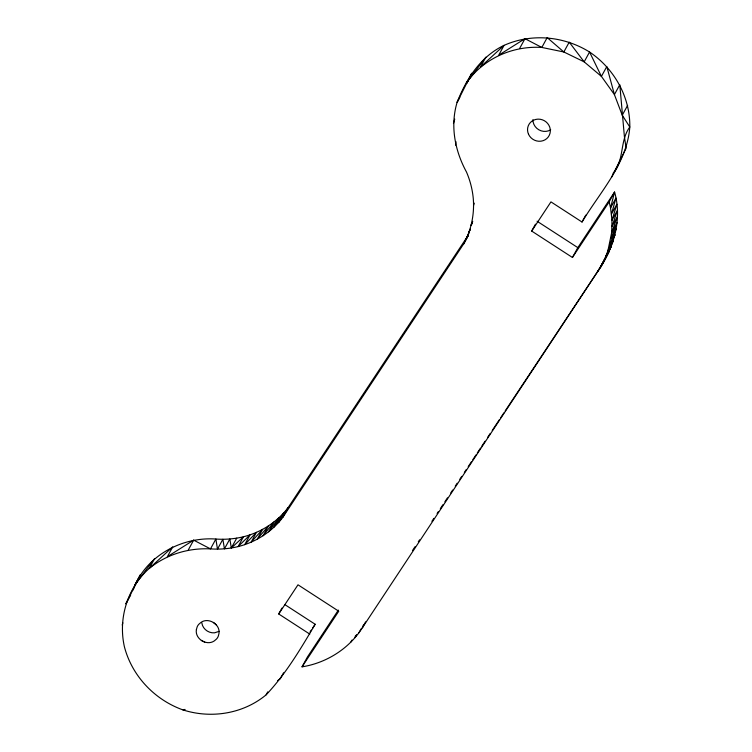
<?xml version="1.0" encoding="UTF-8"?>
<svg xmlns="http://www.w3.org/2000/svg" width="752" height="752" viewBox="0 0 752 752"><rect width="100%" height="100%" fill="white"/><g stroke="black" fill="none" stroke-linecap="round" stroke-linejoin="round"><path stroke-width="1.13" d="M338.362 610.098L307.418 657.013L302.031 666.845C326.396 662.973 349.06 648.732 362.332 627.817L597.248 272.262C613.529 249.269 622.553 219.81 614.572 192.023L609.176 201.865L572.432 257.475L531.683 231.061L550.953 201.884L582.02 222.019C600.077 191.92 627.027 163.739 629.809 127.022C630.261 97.017 614.281 68.658 589.559 52.02C564.132 36.115 531.598 33.032 504.075 45.355C480.603 56.503 466.315 78.922 457.103 102.338C450.034 125.904 454.913 150.804 466.503 172.058C470.122 180.48 472.444 189.457 473.281 198.594C474.578 214.292 471.222 230.328 463.533 244.09L282.705 517.508C271.716 531.937 255.661 542.201 238.102 546.601C229.078 548.791 219.744 549.533 210.494 548.885C188.367 547.794 166.483 554.459 149.216 568.456C127.445 587.81 118.045 618.351 124.381 646.692C131.957 675.954 154.517 699.689 182.839 709.869C211.077 718.968 243.14 713.902 266.142 694.829C285.854 673.924 300.65 648.901 315.163 624.263L285.074 604.758M455.609 145.174L455.966 141.677M355.555 635.421L355.066 637.574L356.674 634.622M122.191 625.044L122.839 622.825M453.447 123.535L454.734 119.098M473.572 205.39L474.249 203.172M363.489 624.921L362.332 627.817L365.566 621.904M472.735 221.342L471.034 225.45L472.106 223.476M603.395 261.762L613.359 240.64L607.964 250.482L605.886 256.206L611.273 246.365L600.519 267.12L505.175 410.94M470.451 228.824L469.069 231.879L470.15 229.905M133.16 589.944C145.061 556.452 181.204 536.571 215.88 539.043C225.13 539.692 234.464 538.949 243.488 536.759C261.047 532.369 277.103 522.095 288.091 507.666L468.28 235.226L463.533 244.09L468.383 235.226M466.87 83.359L471.73 73.207L457.103 102.338L459.801 97.422M611.526 177.34L626.153 148.21L624.423 136.864L619.798 84.75L614.412 94.592L622.252 115.216L629.809 127.022C619.516 140.69 624.677 160.185 613.068 173.327M469.521 232.077L466.569 238.102L468.176 235.15M130.679 594.992L125.828 603.847L140.436 574.707L135.05 584.548L154.602 558.614L149.216 568.456L172.753 546.826L167.367 556.668L193.659 540.152L210.494 548.885L215.88 539.043L217.478 549.139L222.874 539.297L224.444 548.847L229.83 539.005L231.334 547.992L243.488 536.759L238.102 546.601L250.087 534.813L244.701 544.655L256.479 532.35L251.083 542.192L262.608 529.38L257.222 539.222L268.445 525.911L263.059 535.753L273.944 521.982L268.558 531.824L279.077 517.611L273.69 527.443L283.805 512.826L278.419 522.668L288.091 507.666L282.705 517.508M188.273 549.994L193.659 540.152M231.334 547.992L236.72 538.159M519.585 48.532L524.981 38.69L541.816 47.442L563.84 51.982L584.172 61.861L601.421 76.394L614.412 94.592L606.808 66.552L601.421 76.394L589.559 52.02L584.172 61.861L569.226 42.14L563.84 51.982L547.202 37.6L541.816 47.442C512.535 45.581 483.104 58.694 466.334 83.049L485.905 57.124L480.519 66.966L504.075 45.355L498.679 55.197L524.981 38.69M309.777 634.105L278.719 613.97L281.953 608.067M266.142 694.829L267.759 691.868M283.542 672.824L280.317 678.736L277.676 680.607M531.683 231.061L535.452 224.171M622.252 115.216L627.638 105.374M350.911 642.039L351.992 640.074M582.02 222.019L585.789 215.128M358.873 632.817L361.026 628.888M572.432 257.475L577.827 247.634L614.572 192.023L610.549 207.947L611.987 220.251L611.677 232.547L607.964 250.482L615.023 234.765L609.628 244.607L616.255 228.777L610.868 238.619L617.063 222.705L611.677 232.547L617.439 216.567L612.043 226.408L617.373 210.41L611.987 220.251L616.866 204.243L611.479 214.085L615.935 198.105L610.549 207.947L609.176 201.865M597.248 272.262L605.905 257.287M278.719 613.97L297.989 584.802L338.738 611.216L302.031 666.845M310.04 632.028L311.319 630.082M312.597 628.146L315.163 624.263M412.463 550.586L415.057 546.685M418.291 541.797L419.588 539.842M431.911 521.286L433.857 518.363M437.1 513.475L438.397 511.52M440.343 508.596L442.937 504.686M444.883 501.763L447.468 497.852M450.711 492.974L452.657 490.041M455.251 486.13L457.197 483.207M459.792 479.297L461.737 476.364M464.332 472.463L466.278 469.53M468.223 466.597L471.466 461.719M472.764 459.763L475.997 454.885M477.294 452.93L480.537 448.051M481.835 446.096L485.078 441.208M487.672 437.307L490.266 433.396M492.212 430.464L499.347 419.729M500.644 417.774L503.878 412.886M219.086 631.37L214.47 632.836A11.543 10.923 28.7 0 1 202.504 625.476L201.752 622.647M182.839 709.869L185.124 709.427M201.301 640.431L204.704 642.086M537.069 221.22L577.827 247.634M213.38 622.43L216.266 624.856M550.69 129.814A11.543 10.923 28.7 0 1 538.864 129.814A11.543 10.923 28.7 0 1 532.914 119.624M196.385 629.603C194.665 639.585 208.323 646.983 215.58 639.839A8.77 8.3 28.7 0 0 218.597 634.998C222.037 624.715 207.411 615.803 199.778 623.436A8.77 8.3 28.7 0 0 196.77 628.277L196.385 629.603M608.791 251.92L600.519 267.12L608.791 251.92M528.506 134.204A11.543 10.923 28.7 0 0 548.152 137.127A11.543 10.923 28.7 0 0 540.143 119.258A11.543 10.923 28.7 0 0 528.506 134.204"/></g></svg>
